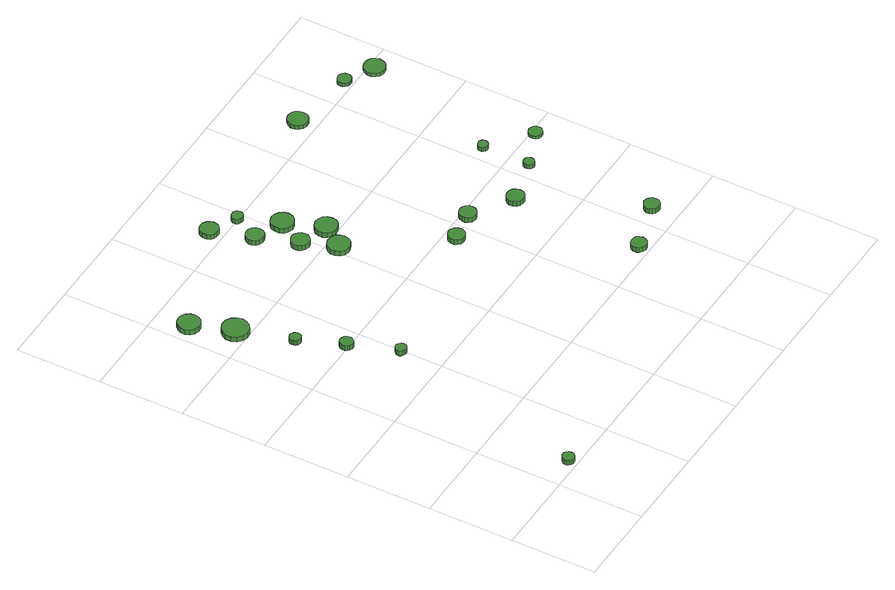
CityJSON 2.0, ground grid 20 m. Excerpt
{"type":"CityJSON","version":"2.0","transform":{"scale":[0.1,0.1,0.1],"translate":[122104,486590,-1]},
"CityObjects":{
"tree1":{"type":"SolitaryVegetationObject","attributes":{"function":"something"},"geometry":[{"type":"MultiSurface","lod":"1","boundaries":[[[0,1,2,3,4,5,6,7,8,9,10,11,12,13,14]],[[15,16,17,18,19,20,21,22,23,24,25,26,27,28,29]],[[0,29,28,1]],[[1,28,27,2]],[[2,27,26,3]],[[3,26,25,4]],[[4,25,24,5]],[[5,24,23,6]],[[6,23,22,7]],[[7,22,21,8]],[[8,21,20,9]],[[9,20,19,10]],[[10,19,18,11]],[[11,18,17,12]],[[12,17,16,13]],[[13,16,15,14]],[[14,15,29,0]]]}]},
"tree2":{"type":"SolitaryVegetationObject","attributes":{"function":"something"},"geometry":[{"type":"MultiSurface","lod":"1","boundaries":[[[30,31,32,33,34,35,36,37,38,39,40,41,42,43,44]],[[45,46,47,48,49,50,51,52,53,54,55,56,57,58,59]],[[30,59,58,31]],[[31,58,57,32]],[[32,57,56,33]],[[33,56,55,34]],[[34,55,54,35]],[[35,54,53,36]],[[36,53,52,37]],[[37,52,51,38]],[[38,51,50,39]],[[39,50,49,40]],[[40,49,48,41]],[[41,48,47,42]],[[42,47,46,43]],[[43,46,45,44]],[[44,45,59,30]]]}]},
"tree3":{"type":"SolitaryVegetationObject","attributes":{"function":"something"},"geometry":[{"type":"MultiSurface","lod":"1","boundaries":[[[60,61,62,63,64,65,66,67,68,69,70,71,72,73,74]],[[75,76,77,78,79,80,81,82,83,84,85,86,87,88,89]],[[60,89,88,61]],[[61,88,87,62]],[[62,87,86,63]],[[63,86,85,64]],[[64,85,84,65]],[[65,84,83,66]],[[66,83,82,67]],[[67,82,81,68]],[[68,81,80,69]],[[69,80,79,70]],[[70,79,78,71]],[[71,78,77,72]],[[72,77,76,73]],[[73,76,75,74]],[[74,75,89,60]]]}]},
"tree4":{"type":"SolitaryVegetationObject","attributes":{"function":"something"},"geometry":[{"type":"MultiSurface","lod":"1","boundaries":[[[90,91,92,93,94,95,96,97,98,99,100,101,102,103,104]],[[105,106,107,108,109,110,111,112,113,114,115,116,117,118,119]],[[90,119,118,91]],[[91,118,117,92]],[[92,117,116,93]],[[93,116,115,94]],[[94,115,114,95]],[[95,114,113,96]],[[96,113,112,97]],[[97,112,111,98]],[[98,111,110,99]],[[99,110,109,100]],[[100,109,108,101]],[[101,108,107,102]],[[102,107,106,103]],[[103,106,105,104]],[[104,105,119,90]]]}]},
"tree5":{"type":"SolitaryVegetationObject","attributes":{"function":"something"},"geometry":[{"type":"MultiSurface","lod":"1","boundaries":[[[120,121,122,123,124,125,126,127,128,129,130,131,132,133,134]],[[135,136,137,138,139,140,141,142,143,144,145,146,147,148,149]],[[120,149,148,121]],[[121,148,147,122]],[[122,147,146,123]],[[123,146,145,124]],[[124,145,144,125]],[[125,144,143,126]],[[126,143,142,127]],[[127,142,141,128]],[[128,141,140,129]],[[129,140,139,130]],[[130,139,138,131]],[[131,138,137,132]],[[132,137,136,133]],[[133,136,135,134]],[[134,135,149,120]]]}]},
"tree6":{"type":"SolitaryVegetationObject","attributes":{"function":"something"},"geometry":[{"type":"MultiSurface","lod":"1","boundaries":[[[150,151,152,153,154,155,156,157,158,159,160,161,162,163,164]],[[165,166,167,168,169,170,171,172,173,174,175,176,177,178,179]],[[150,179,178,151]],[[151,178,177,152]],[[152,177,176,153]],[[153,176,175,154]],[[154,175,174,155]],[[155,174,173,156]],[[156,173,172,157]],[[157,172,171,158]],[[158,171,170,159]],[[159,170,169,160]],[[160,169,168,161]],[[161,168,167,162]],[[162,167,166,163]],[[163,166,165,164]],[[164,165,179,150]]]}]},
"tree7":{"type":"SolitaryVegetationObject","attributes":{"function":"something"},"geometry":[{"type":"MultiSurface","lod":"1","boundaries":[[[180,181,182,183,184,185,186,187,188,189,190,191,192,193,194]],[[195,196,197,198,199,200,201,202,203,204,205,206,207,208,209]],[[180,209,208,181]],[[181,208,207,182]],[[182,207,206,183]],[[183,206,205,184]],[[184,205,204,185]],[[185,204,203,186]],[[186,203,202,187]],[[187,202,201,188]],[[188,201,200,189]],[[189,200,199,190]],[[190,199,198,191]],[[191,198,197,192]],[[192,197,196,193]],[[193,196,195,194]],[[194,195,209,180]]]}]},
"tree8":{"type":"SolitaryVegetationObject","attributes":{"function":"something"},"geometry":[{"type":"MultiSurface","lod":"1","boundaries":[[[210,211,212,213,214,215,216,217,218,219,220,221,222,223,224]],[[225,226,227,228,229,230,231,232,233,234,235,236,237,238,239]],[[210,239,238,211]],[[211,238,237,212]],[[212,237,236,213]],[[213,236,235,214]],[[214,235,234,215]],[[215,234,233,216]],[[216,233,232,217]],[[217,232,231,218]],[[218,231,230,219]],[[219,230,229,220]],[[220,229,228,221]],[[221,228,227,222]],[[222,227,226,223]],[[223,226,225,224]],[[224,225,239,210]]]}]},
"tree9":{"type":"SolitaryVegetationObject","attributes":{"function":"something"},"geometry":[{"type":"MultiSurface","lod":"1","boundaries":[[[240,241,242,243,244,245,246,247,248,249,250,251,252,253,254]],[[255,256,257,258,259,260,261,262,263,264,265,266,267,268,269]],[[240,269,268,241]],[[241,268,267,242]],[[242,267,266,243]],[[243,266,265,244]],[[244,265,264,245]],[[245,264,263,246]],[[246,263,262,247]],[[247,262,261,248]],[[248,261,260,249]],[[249,260,259,250]],[[250,259,258,251]],[[251,258,257,252]],[[252,257,256,253]],[[253,256,255,254]],[[254,255,269,240]]]}]},
"tree10":{"type":"SolitaryVegetationObject","attributes":{"function":"something"},"geometry":[{"type":"MultiSurface","lod":"1","boundaries":[[[270,271,272,273,274,275,276,277,278,279,280,281,282,283,284]],[[285,286,287,288,289,290,291,292,293,294,295,296,297,298,299]],[[270,299,298,271]],[[271,298,297,272]],[[272,297,296,273]],[[273,296,295,274]],[[274,295,294,275]],[[275,294,293,276]],[[276,293,292,277]],[[277,292,291,278]],[[278,291,290,279]],[[279,290,289,280]],[[280,289,288,281]],[[281,288,287,282]],[[282,287,286,283]],[[283,286,285,284]],[[284,285,299,270]]]}]},
"tree11":{"type":"SolitaryVegetationObject","attributes":{"function":"something"},"geometry":[{"type":"MultiSurface","lod":"1","boundaries":[[[300,301,302,303,304,305,306,307,308,309,310,311,312,313,314]],[[315,316,317,318,319,320,321,322,323,324,325,326,327,328,329]],[[300,329,328,301]],[[301,328,327,302]],[[302,327,326,303]],[[303,326,325,304]],[[304,325,324,305]],[[305,324,323,306]],[[306,323,322,307]],[[307,322,321,308]],[[308,321,320,309]],[[309,320,319,310]],[[310,319,318,311]],[[311,318,317,312]],[[312,317,316,313]],[[313,316,315,314]],[[314,315,329,300]]]}]},
"tree12":{"type":"SolitaryVegetationObject","attributes":{"function":"something"},"geometry":[{"type":"MultiSurface","lod":"1","boundaries":[[[330,331,332,333,334,335,336,337,338,339,340,341,342,343,344]],[[345,346,347,348,349,350,351,352,353,354,355,356,357,358,359]],[[330,359,358,331]],[[331,358,357,332]],[[332,357,356,333]],[[333,356,355,334]],[[334,355,354,335]],[[335,354,353,336]],[[336,353,352,337]],[[337,352,351,338]],[[338,351,350,339]],[[339,350,349,340]],[[340,349,348,341]],[[341,348,347,342]],[[342,347,346,343]],[[343,346,345,344]],[[344,345,359,330]]]}]},
"tree13":{"type":"SolitaryVegetationObject","attributes":{"function":"something"},"geometry":[{"type":"MultiSurface","lod":"1","boundaries":[[[360,361,362,363,364,365,366,367,368,369,370,371,372,373,374]],[[375,376,377,378,379,380,381,382,383,384,385,386,387,388,389]],[[360,389,388,361]],[[361,388,387,362]],[[362,387,386,363]],[[363,386,385,364]],[[364,385,384,365]],[[365,384,383,366]],[[366,383,382,367]],[[367,382,381,368]],[[368,381,380,369]],[[369,380,379,370]],[[370,379,378,371]],[[371,378,377,372]],[[372,377,376,373]],[[373,376,375,374]],[[374,375,389,360]]]}]},
"tree14":{"type":"SolitaryVegetationObject","attributes":{"function":"something"},"geometry":[{"type":"MultiSurface","lod":"1","boundaries":[[[390,391,392,393,394,395,396,397,398,399,400,401,402,403,404]],[[405,406,407,408,409,410,411,412,413,414,415,416,417,418,419]],[[390,419,418,391]],[[391,418,417,392]],[[392,417,416,393]],[[393,416,415,394]],[[394,415,414,395]],[[395,414,413,396]],[[396,413,412,397]],[[397,412,411,398]],[[398,411,410,399]],[[399,410,409,400]],[[400,409,408,401]],[[401,408,407,402]],[[402,407,406,403]],[[403,406,405,404]],[[404,405,419,390]]]}]},
"tree15":{"type":"SolitaryVegetationObject","attributes":{"function":"something"},"geometry":[{"type":"MultiSurface","lod":"1","boundaries":[[[420,421,422,423,424,425,426,427,428,429,430,431,432,433,434]],[[435,436,437,438,439,440,441,442,443,444,445,446,447,448,449]],[[420,449,448,421]],[[421,448,447,422]],[[422,447,446,423]],[[423,446,445,424]],[[424,445,444,425]],[[425,444,443,426]],[[426,443,442,427]],[[427,442,441,428]],[[428,441,440,429]],[[429,440,439,430]],[[430,439,438,431]],[[431,438,437,432]],[[432,437,436,433]],[[433,436,435,434]],[[434,435,449,420]]]}]},
"tree16":{"type":"SolitaryVegetationObject","attributes":{"function":"something"},"geometry":[{"type":"MultiSurface","lod":"1","boundaries":[[[450,451,452,453,454,455,456,457,458,459,460,461,462,463,464]],[[465,466,467,468,469,470,471,472,473,474,475,476,477,478,479]],[[450,479,478,451]],[[451,478,477,452]],[[452,477,476,453]],[[453,476,475,454]],[[454,475,474,455]],[[455,474,473,456]],[[456,473,472,457]],[[457,472,471,458]],[[458,471,470,459]],[[459,470,469,460]],[[460,469,468,461]],[[461,468,467,462]],[[462,467,466,463]],[[463,466,465,464]],[[464,465,479,450]]]}]},
"tree17":{"type":"SolitaryVegetationObject","attributes":{"function":"something"},"geometry":[{"type":"MultiSurface","lod":"1","boundaries":[[[480,481,482,483,484,485,486,487,488,489,490,491,492,493,494]],[[495,496,497,498,499,500,501,502,503,504,505,506,507,508,509]],[[480,509,508,481]],[[481,508,507,482]],[[482,507,506,483]],[[483,506,505,484]],[[484,505,504,485]],[[485,504,503,486]],[[486,503,502,487]],[[487,502,501,488]],[[488,501,500,489]],[[489,500,499,490]],[[490,499,498,491]],[[491,498,497,492]],[[492,497,496,493]],[[493,496,495,494]],[[494,495,509,480]]]}]},
"tree18":{"type":"SolitaryVegetationObject","attributes":{"function":"something"},"geometry":[{"type":"MultiSurface","lod":"1","boundaries":[[[510,511,512,513,514,515,516,517,518,519,520,521,522,523,524]],[[525,526,527,528,529,530,531,532,533,534,535,536,537,538,539]],[[510,539,538,511]],[[511,538,537,512]],[[512,537,536,513]],[[513,536,535,514]],[[514,535,534,515]],[[515,534,533,516]],[[516,533,532,517]],[[517,532,531,518]],[[518,531,530,519]],[[519,530,529,520]],[[520,529,528,521]],[[521,528,527,522]],[[522,527,526,523]],[[523,526,525,524]],[[524,525,539,510]]]}]},
"tree19":{"type":"SolitaryVegetationObject","attributes":{"function":"something"},"geometry":[{"type":"MultiSurface","lod":"1","boundaries":[[[540,541,542,543,544,545,546,547,548,549,550,551,552,553,554]],[[555,556,557,558,559,560,561,562,563,564,565,566,567,568,569]],[[540,569,568,541]],[[541,568,567,542]],[[542,567,566,543]],[[543,566,565,544]],[[544,565,564,545]],[[545,564,563,546]],[[546,563,562,547]],[[547,562,561,548]],[[548,561,560,549]],[[549,560,559,550]],[[550,559,558,551]],[[551,558,557,552]],[[552,557,556,553]],[[553,556,555,554]],[[554,555,569,540]]]}]},
"tree20":{"type":"SolitaryVegetationObject","attributes":{"function":"something"},"geometry":[{"type":"MultiSurface","lod":"1","boundaries":[[[570,571,572,573,574,575,576,577,578,579,580,581,582,583,584]],[[585,586,587,588,589,590,591,592,593,594,595,596,597,598,599]],[[570,599,598,571]],[[571,598,597,572]],[[572,597,596,573]],[[573,596,595,574]],[[574,595,594,575]],[[575,594,593,576]],[[576,593,592,577]],[[577,592,591,578]],[[578,591,590,579]],[[579,590,589,580]],[[580,589,588,581]],[[581,588,587,582]],[[582,587,586,583]],[[583,586,585,584]],[[584,585,599,570]]]}]},
"tree21":{"type":"SolitaryVegetationObject","attributes":{"function":"something"},"geometry":[{"type":"MultiSurface","lod":"1","boundaries":[[[600,601,602,603,604,605,606,607,608,609,610,611,612,613,614]],[[615,616,617,618,619,620,621,622,623,624,625,626,627,628,629]],[[600,629,628,601]],[[601,628,627,602]],[[602,627,626,603]],[[603,626,625,604]],[[604,625,624,605]],[[605,624,623,606]],[[606,623,622,607]],[[607,622,621,608]],[[608,621,620,609]],[[609,620,619,610]],[[610,619,618,611]],[[611,618,617,612]],[[612,617,616,613]],[[613,616,615,614]],[[614,615,629,600]]]}]},
"tree22":{"type":"SolitaryVegetationObject","attributes":{"function":"something"},"geometry":[{"type":"MultiSurface","lod":"1","boundaries":[[[630,631,632,633,634,635,636,637,638,639,640,641,642,643,644]],[[645,646,647,648,649,650,651,652,653,654,655,656,657,658,659]],[[630,659,658,631]],[[631,658,657,632]],[[632,657,656,633]],[[633,656,655,634]],[[634,655,654,635]],[[635,654,653,636]],[[636,653,652,637]],[[637,652,651,638]],[[638,651,650,639]],[[639,650,649,640]],[[640,649,648,641]],[[641,648,647,642]],[[642,647,646,643]],[[643,646,645,644]],[[644,645,659,630]]]}]},
"tree23":{"type":"SolitaryVegetationObject","attributes":{"function":"something"},"geometry":[{"type":"MultiSurface","lod":"1","boundaries":[[[660,661,662,663,664,665,666,667,668,669,670,671,672,673,674]],[[675,676,677,678,679,680,681,682,683,684,685,686,687,688,689]],[[660,689,688,661]],[[661,688,687,662]],[[662,687,686,663]],[[663,686,685,664]],[[664,685,684,665]],[[665,684,683,666]],[[666,683,682,667]],[[667,682,681,668]],[[668,681,680,669]],[[669,680,679,670]],[[670,679,678,671]],[[671,678,677,672]],[[672,677,676,673]],[[673,676,675,674]],[[674,675,689,660]]]}]},
"tree24":{"type":"SolitaryVegetationObject","attributes":{"function":"something"},"geometry":[{"type":"MultiSurface","lod":"1","boundaries":[[[690,691,692,693,694,695,696,697,698,699,700,701,702,703,704]],[[705,706,707,708,709,710,711,712,713,714,715,716,717,718,719]],[[690,719,718,691]],[[691,718,717,692]],[[692,717,716,693]],[[693,716,715,694]],[[694,715,714,695]],[[695,714,713,696]],[[696,713,712,697]],[[697,712,711,698]],[[698,711,710,699]],[[699,710,709,700]],[[700,709,708,701]],[[701,708,707,702]],[[702,707,706,703]],[[703,706,705,704]],[[704,705,719,690]]]}]}
},
"vertices":[
[91,22,18],[90,28,18],[86,33,18],[81,36,18],[75,36,18],[70,34,18],[65,30,18],[63,25,18],[63,19,18],[65,14,18],[70,10,18],[75,8,18],[81,8,18],[86,11,18],[90,16,18],[90,16,5],[86,11,5],[81,8,5],[75,8,5],[70,10,5],[65,14,5],[63,19,5],[63,25,5],[65,30,5],[70,34,5],[75,36,5],[81,36,5],[86,33,5],[90,28,5],[91,22,5],
[61,919,27],[59,930,27],[53,938,27],[43,944,27],[32,945,27],[22,942,27],[14,934,27],[10,925,27],[10,914,27],[14,904,27],[22,897,27],[32,893,27],[43,894,27],[53,900,27],[59,909,27],[59,909,14],[53,900,14],[43,894,14],[32,893,14],[22,897,14],[14,904,14],[10,914,14],[10,925,14],[14,934,14],[22,942,14],[32,945,14],[43,944,14],[53,938,14],[59,930,14],[61,919,14],
[100,825,27],[97,838,27],[90,848,27],[79,855,27],[66,856,27],[54,852,27],[44,843,27],[39,832,27],[39,819,27],[44,807,27],[54,799,27],[66,795,27],[79,796,27],[90,803,27],[97,813,27],[97,813,14],[90,803,14],[79,796,14],[66,795,14],[54,799,14],[44,807,14],[39,819,14],[39,832,14],[44,843,14],[54,852,14],[66,856,14],[79,855,14],[90,848,14],[97,838,14],[100,825,14],
[121,703,26],[120,708,26],[117,712,26],[112,715,26],[107,716,26],[101,714,26],[97,710,26],[95,705,26],[95,700,26],[97,695,26],[101,692,26],[107,690,26],[112,690,26],[117,693,26],[120,698,26],[120,698,13],[117,693,13],[112,690,13],[107,690,13],[101,692,13],[97,695,13],[95,700,13],[95,705,13],[97,710,13],[101,714,13],[107,716,13],[112,715,13],[117,712,13],[120,708,13],[121,703,13],
[162,600,29],[160,606,29],[156,612,29],[151,615,29],[144,616,29],[138,614,29],[134,609,29],[131,603,29],[131,597,29],[134,591,29],[138,587,29],[144,585,29],[151,585,29],[156,589,29],[160,594,29],[160,594,16],[156,589,16],[151,585,16],[144,585,16],[138,587,16],[134,591,16],[131,597,16],[131,603,16],[134,609,16],[138,614,16],[144,616,16],[151,615,16],[156,612,16],[160,606,16],[162,600,16],
[197,490,32],[196,495,32],[193,499,32],[188,502,32],[183,503,32],[178,501,32],[174,497,32],[171,492,32],[171,487,32],[174,482,32],[178,479,32],[183,477,32],[188,477,32],[193,480,32],[196,484,32],[196,484,19],[193,480,19],[188,477,19],[183,477,19],[178,479,19],[174,482,19],[171,487,19],[171,492,19],[174,497,19],[178,501,19],[183,503,19],[188,502,19],[193,499,19],[196,495,19],[197,490,19],
[334,1029,26],[332,1037,26],[327,1044,26],[319,1049,26],[310,1050,26],[302,1047,26],[295,1041,26],[292,1033,26],[292,1024,26],[295,1016,26],[302,1010,26],[310,1008,26],[319,1008,26],[327,1013,26],[332,1020,26],[332,1020,13],[327,1013,13],[319,1008,13],[310,1008,13],[302,1010,13],[295,1016,13],[292,1024,13],[292,1033,13],[295,1041,13],[302,1047,13],[310,1050,13],[319,1049,13],[327,1044,13],[332,1037,13],[334,1029,13],
[365,936,26],[363,945,26],[358,952,26],[350,956,26],[342,957,26],[333,954,26],[327,948,26],[323,940,26],[323,932,26],[327,923,26],[333,918,26],[342,915,26],[350,916,26],[358,920,26],[363,927,26],[363,927,13],[358,920,13],[350,916,13],[342,915,13],[333,918,13],[327,923,13],[323,932,13],[323,940,13],[327,948,13],[333,954,13],[342,957,13],[350,956,13],[358,952,13],[363,945,13],[365,936,13],
[398,845,27],[397,853,27],[391,860,27],[384,865,27],[375,866,27],[367,863,27],[360,857,27],[356,849,27],[356,840,27],[360,832,27],[367,826,27],[375,823,27],[384,824,27],[391,829,27],[397,836,27],[397,836,14],[391,829,14],[384,824,14],[375,823,14],[367,826,14],[360,832,14],[356,840,14],[356,849,14],[360,857,14],[367,863,14],[375,866,14],[384,865,14],[391,860,14],[397,853,14],[398,845,14],
[431,768,28],[429,778,28],[423,787,28],[413,792,28],[403,793,28],[392,790,28],[384,783,28],[380,773,28],[380,762,28],[384,752,28],[392,745,28],[403,742,28],[413,743,28],[423,748,28],[429,757,28],[429,757,15],[423,748,15],[413,743,15],[403,742,15],[392,745,15],[384,752,15],[380,762,15],[380,773,15],[384,783,15],[392,790,15],[403,793,15],[413,792,15],[423,787,15],[429,778,15],[431,768,15],
[392,998,25],[390,1003,25],[387,1008,25],[382,1011,25],[377,1011,25],[372,1010,25],[368,1006,25],[365,1001,25],[365,995,25],[368,990,25],[372,987,25],[377,985,25],[382,985,25],[387,988,25],[390,993,25],[390,993,12],[387,988,12],[382,985,12],[377,985,12],[372,987,12],[368,990,12],[365,995,12],[365,1001,12],[368,1006,12],[372,1010,12],[377,1011,12],[382,1011,12],[387,1008,12],[390,1003,12],[392,998,12],
[437,908,25],[435,918,25],[428,927,25],[419,932,25],[408,934,25],[398,930,25],[390,923,25],[386,913,25],[386,902,25],[390,892,25],[398,885,25],[408,882,25],[419,883,25],[428,888,25],[435,897,25],[435,897,12],[428,888,12],[419,883,12],[408,882,12],[398,885,12],[390,892,12],[386,902,12],[386,913,12],[390,923,12],[398,930,12],[408,934,12],[419,932,12],[428,927,12],[435,918,12],[437,908,12],
[469,820,27],[467,830,27],[461,839,27],[451,844,27],[440,845,27],[430,842,27],[422,835,27],[418,825,27],[418,814,27],[422,804,27],[430,797,27],[440,794,27],[451,795,27],[461,800,27],[467,809,27],[467,809,14],[461,800,14],[451,795,14],[440,794,14],[430,797,14],[422,804,14],[418,814,14],[418,825,14],[422,835,14],[430,842,14],[440,845,14],[451,844,14],[461,839,14],[467,830,14],[469,820,14],
[571,565,31],[569,573,31],[564,580,31],[557,584,31],[549,585,31],[541,582,31],[535,577,31],[532,569,31],[532,561,31],[535,554,31],[541,548,31],[549,546,31],[557,547,31],[564,551,31],[569,557,31],[569,557,18],[564,551,18],[557,547,18],[549,546,18],[541,548,18],[535,554,18],[532,561,18],[532,569,18],[535,577,18],[541,582,18],[549,585,18],[557,584,18],[564,580,18],[569,573,18],[571,565,18],
[740,220,29],[738,228,29],[734,234,29],[727,237,29],[720,238,29],[713,236,29],[707,231,29],[704,224,29],[704,216,29],[707,210,29],[713,205,29],[720,202,29],[727,203,29],[734,207,29],[738,213,29],[738,213,16],[734,207,16],[727,203,16],[720,202,16],[713,205,16],[707,210,16],[704,216,16],[704,224,16],[707,231,16],[713,236,16],[720,238,16],[727,237,16],[734,234,16],[738,228,16],[740,220,16],
[646,581,27],[645,589,27],[640,596,27],[633,600,27],[625,601,27],[617,598,27],[611,593,27],[608,585,27],[608,577,27],[611,570,27],[617,564,27],[625,562,27],[633,563,27],[640,567,27],[645,573,27],[645,573,14],[640,567,14],[633,563,14],[625,562,14],[617,564,14],[611,570,14],[608,577,14],[608,585,14],[611,593,14],[617,598,14],[625,601,14],[633,600,14],[640,596,14],[645,589,14],[646,581,14],
[746,522,23],[744,530,23],[739,537,23],[731,541,23],[723,542,23],[715,539,23],[709,534,23],[705,526,23],[705,518,23],[709,510,23],[715,504,23],[723,502,23],[731,502,23],[739,507,23],[744,513,23],[744,513,10],[739,507,10],[731,502,10],[723,502,10],[715,504,10],[709,510,10],[705,518,10],[705,526,10],[709,534,10],[715,539,10],[723,542,10],[731,541,10],[739,537,10],[744,530,10],[746,522,10],
[866,262,21],[865,269,21],[860,275,21],[854,279,21],[846,280,21],[839,277,21],[833,272,21],[830,265,21],[830,258,21],[833,251,21],[839,246,21],[846,244,21],[854,244,21],[860,248,21],[865,254,21],[865,254,8],[860,248,8],[854,244,8],[846,244,8],[839,246,8],[833,251,8],[830,258,8],[830,265,8],[833,272,8],[839,277,8],[846,280,8],[854,279,8],[860,275,8],[865,269,8],[866,262,8],
[850,553,18],[848,558,18],[845,563,18],[841,565,18],[836,566,18],[831,564,18],[827,561,18],[825,556,18],[825,551,18],[827,546,18],[831,543,18],[836,541,18],[841,541,18],[845,544,18],[848,548,18],[848,548,7],[845,544,7],[841,541,7],[836,541,7],[831,543,7],[827,546,7],[825,551,7],[825,556,7],[827,561,7],[831,564,7],[836,566,7],[841,565,7],[845,563,7],[848,558,7],[850,553,7],
[732,1040,20],[730,1050,20],[725,1058,20],[716,1063,20],[706,1064,20],[697,1061,20],[690,1054,20],[686,1045,20],[686,1036,20],[690,1027,20],[697,1020,20],[706,1017,20],[716,1018,20],[725,1023,20],[730,1031,20],[730,1031,10],[725,1023,10],[716,1018,10],[706,1017,10],[697,1020,10],[690,1027,10],[686,1036,10],[686,1045,10],[690,1054,10],[697,1061,10],[706,1064,10],[716,1063,10],[725,1058,10],[730,1050,10],[732,1040,10],
[846,663,20],[845,668,20],[842,672,20],[838,675,20],[833,675,20],[829,674,20],[825,670,20],[823,666,20],[823,661,20],[825,657,20],[829,653,20],[833,652,20],[838,652,20],[842,655,20],[845,659,20],[845,659,8],[842,655,8],[838,652,8],[833,652,8],[829,653,8],[825,657,8],[823,661,8],[823,666,8],[825,670,8],[829,674,8],[833,675,8],[838,675,8],[842,672,8],[845,668,8],[846,663,8],
[943,589,16],[942,596,16],[938,601,16],[932,604,16],[926,605,16],[919,603,16],[914,599,16],[912,593,16],[912,586,16],[914,580,16],[919,576,16],[926,574,16],[932,574,16],[938,578,16],[942,583,16],[942,583,8],[938,578,8],[932,574,8],[926,574,8],[919,576,8],[914,580,8],[912,586,8],[912,593,8],[914,599,8],[919,603,8],[926,605,8],[932,604,8],[938,601,8],[942,596,8],[943,589,8],
[884,1019,19],[883,1026,19],[879,1031,19],[873,1034,19],[866,1035,19],[860,1033,19],[855,1029,19],[852,1023,19],[852,1016,19],[855,1010,19],[860,1005,19],[866,1003,19],[873,1004,19],[879,1007,19],[883,1013,19],[883,1013,10],[879,1007,10],[873,1004,10],[866,1003,10],[860,1005,10],[855,1010,10],[852,1016,10],[852,1023,10],[855,1029,10],[860,1033,10],[866,1035,10],[873,1034,10],[879,1031,10],[883,1026,10],[884,1019,10],
[958,983,19],[955,993,19],[950,1001,19],[941,1006,19],[931,1007,19],[921,1004,19],[914,998,19],[909,988,19],[909,978,19],[914,969,19],[921,962,19],[931,959,19],[941,960,19],[950,965,19],[955,973,19],[955,973,10],[950,965,10],[941,960,10],[931,959,10],[921,962,10],[914,969,10],[909,978,10],[909,988,10],[914,998,10],[921,1004,10],[931,1007,10],[941,1006,10],[950,1001,10],[955,993,10],[958,983,10]
]}
